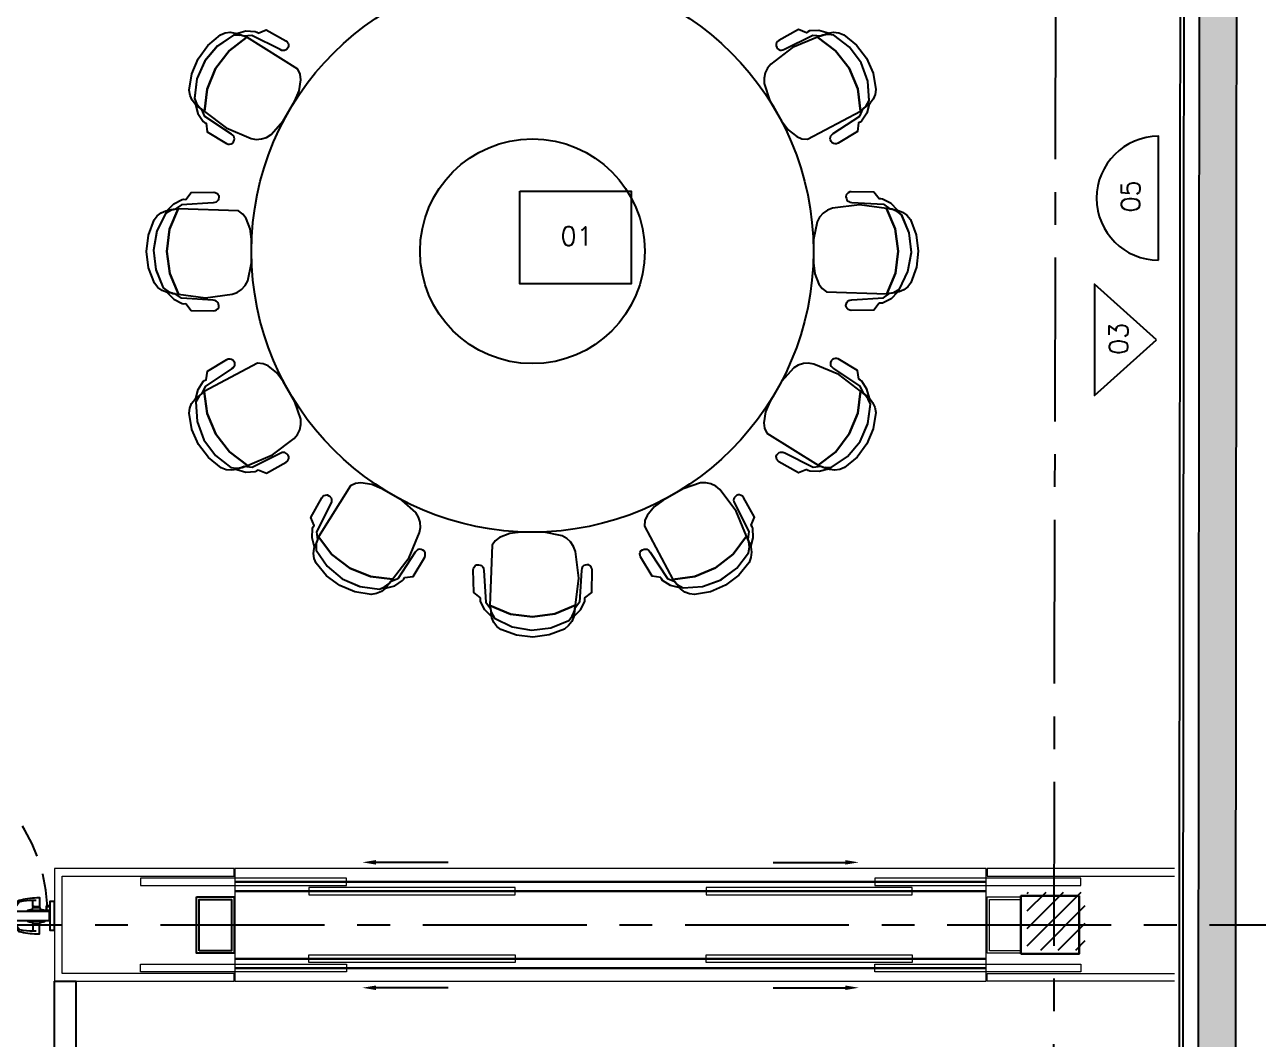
# Model space of a CAD drawing. Extents: x -4 to 325, y -1 to 181.
# Drawn here: x 41.41 to 48, y 29.02 to 34.43 of the extents above; entities that cross this region are included whole.
import ezdxf
from ezdxf.enums import TextEntityAlignment as Align

# ---------------------------------------------------------------- set-up
doc = ezdxf.new("R2010")
doc.units = 0
doc.header["$LTSCALE"] = 0.7
doc.header["$MEASUREMENT"] = 0
for name, pattern in [('REC4_A1-00_PLANTA GENERAL$1$X-BB$0$CENTER', [2, 1.25, -0.25, 0.25, -0.25]), ('REC4_A1-00_PLANTA GENERAL$1$X-PP$0$HIDDEN', [0.375, 0.25, -0.125]), ('X-BB$0$HIDDEN2', [0.1875, 0.125, -0.0625])]:
    doc.linetypes.add(name, pattern=pattern)
doc.layers.get('0').update_dxf_attribs({"linetype": 'CONTINUOUS'})
for name, color, linetype, lineweight in [('REC4_A1-00_PLANTA GENERAL$0$A-CARPS_cubierta', 204, 'CONTINUOUS', 15), ('REC4_A1-00_PLANTA GENERAL$0$A-CARPS_paneles', 33, 'CONTINUOUS', 15), ('REC4_A1-00_PLANTA GENERAL$0$S-CONCRETO_columnas', 1, 'CONTINUOUS', 30)]:
    doc.layers.add(name, color=color, linetype=linetype, lineweight=lineweight)
for name, color, linetype in [('REC4_A1-00_PLANTA GENERAL$0$BB$0$A-WALL-PATT', 251, 'CONTINUOUS'), ('REC4_A1-00_PLANTA GENERAL$0$PP$0$I-NOTE-PP', 253, 'CONTINUOUS'), ('REC4_A1-00_PLANTA GENERAL$0$REC4_A1-00_PLANTA GENERAL$0$FN$0$I-FURN-FREE', 1, 'CONTINUOUS'), ('REC4_A1-00_PLANTA GENERAL$1$ACABADO INTERIOR', 4, 'CONTINUOUS'), ('REC4_A1-00_PLANTA GENERAL$1$BB$0$A-GRID', 251, 'REC4_A1-00_PLANTA GENERAL$1$X-BB$0$CENTER'), ('REC4_A1-00_PLANTA GENERAL$1$BB$0$A-WALL-FULL', 251, 'CONTINUOUS'), ('REC4_A1-00_PLANTA GENERAL$1$FN$0$I-FURN-FREE', 1, 'CONTINUOUS'), ('REC4_A1-00_PLANTA GENERAL$1$LAMBRINES', 3, 'CONTINUOUS'), ('REC4_A1-00_PLANTA GENERAL$1$PP$0$I-DOOR', 253, 'CONTINUOUS')]:
    doc.layers.add(name, color=color, linetype=linetype)
doc.styles.add('REC4_A1-00_PLANTA GENERAL$0$X-FN$0$ARIAL', font='arial.ttf')
doc.styles.add('ROMANS', font='romans.shx', dxfattribs={"width": 0.75})

# ---------------------------------------------------------------- blocks, each defined once
blk = doc.blocks.new('REC4_A1-00_PLANTA GENERAL$1$X-PP$0$door')
at = {"layer": 'REC4_A1-00_PLANTA GENERAL$1$PP$0$I-DOOR', "linetype": 'REC4_A1-00_PLANTA GENERAL$1$X-PP$0$HIDDEN', "extrusion": (7.03085e-08, -3.52258e-06, 1)}
for p, q in [((61214.007, 25536.4271, 0), (61214.0075, 25535.4751, 0)), ((61214.055, 25536.4271, 0), (61214.0555, 25535.4751, 0)), ((61214.0075, 25535.4751, 0), (61214.0555, 25535.4751, 0))]:
    blk.add_line(p, q, dxfattribs=at)
at = {"layer": 'REC4_A1-00_PLANTA GENERAL$1$PP$0$I-DOOR', "linetype": 'Continuous', "extrusion": (7.03085e-08, -3.52258e-06, 1)}
for p, q in [((61214.007, 25536.4266, 0), (61214.055, 25536.4266, 0)), ((61214.1072, 25536.3703), (61213.1591, 25536.3703)), ((61214.1072, 25536.3223, 0), (61213.1591, 25536.3223, 0)), ((61213.2714, 25536.3762, 0), (61213.1825, 25536.3763, 0)), ((61213.2714, 25536.3762, 0), (61213.1825, 25536.3763, 0)), ((61214.02, 25536.3463, 0), (61214.0424, 25536.3463, 0)), ((61214.0312, 25536.3573, 0), (61214.0312, 25536.3349, 0)), ((61214.1072, 25536.3223, 0), (61214.1072, 25536.3703)), ((61213.2714, 25536.3162, 0), (61213.1825, 25536.3163, 0)), ((61213.2714, 25536.3162, 0), (61213.1825, 25536.3163, 0)), ((61214.0907, 25536.2946, 0), (61214.0908, 25536.3196, 0)), ((61214.11, 25536.2946, 0), (61214.0907, 25536.2946, 0)), ((61214.11, 25536.3196, 0), (61214.0908, 25536.3196, 0)), ((61214.0927, 25536.2966, 0), (61214.0928, 25536.3176, 0)), ((61214.0927, 25536.2966, 0), (61214.11, 25536.2966, 0)), ((61214.1101, 25536.3176, 0), (61214.0928, 25536.3176, 0))]:
    blk.add_line(p, q, dxfattribs=at)
at = {"layer": 'REC4_A1-00_PLANTA GENERAL$1$PP$0$I-DOOR', "linetype": 'Continuous'}
blk.add_line((61213.1591, 25536.3223, 0), (61213.1591, 25536.3703), dxfattribs=at)
at = {"layer": 'REC4_A1-00_PLANTA GENERAL$1$PP$0$I-DOOR', "linetype": 'Continuous', "extrusion": (-7.03085e-08, -3.52258e-06, 1)}
for p, q in [((61213.1562, 25536.3176, 0), (61213.1736, 25536.3176, 0)), ((61213.1563, 25536.3196, 0), (61213.1756, 25536.3196, 0)), ((61213.1736, 25536.2966, 0), (61213.1563, 25536.2966, 0)), ((61213.1563, 25536.2946, 0), (61213.1756, 25536.2946, 0)), ((61213.1736, 25536.2966, 0), (61213.1736, 25536.3176, 0)), ((61213.1756, 25536.2946, 0), (61213.1756, 25536.3196, 0))]:
    blk.add_line(p, q, dxfattribs=at)
at = {"layer": 'REC4_A1-00_PLANTA GENERAL$1$PP$0$I-DOOR', "linetype": 'Continuous', "extrusion": (1.26458e-05, -3.51329e-06, 1), "elevation": 0.6844}
blk.add_lwpolyline([(61213.1313, 25536.2711), (61213.1563, 25536.2711), (61213.1562, 25536.4211), (61213.1312, 25536.4211), (61213.1313, 25536.2711)], dxfattribs=at)
at = {"layer": 'REC4_A1-00_PLANTA GENERAL$1$PP$0$I-DOOR', "linetype": 'Continuous', "extrusion": (7.03085e-08, -3.52258e-06, 1), "elevation": -0.0857}
for points in [[(61213.2714, 25536.3702), (61213.2714, 25536.3762), (61213.2489, 25536.3813, -0.342611), (61213.2455, 25536.3857), (61213.2455, 25536.3892), (61213.2084, 25536.3892), (61213.2084, 25536.3857, -0.342611), (61213.205, 25536.3814), (61213.1825, 25536.3763), (61213.1825, 25536.3703)], [(61213.2714, 25536.3702), (61213.2714, 25536.3762), (61213.2489, 25536.3813, -0.342611), (61213.2455, 25536.3857), (61213.2455, 25536.3892), (61213.2084, 25536.3892), (61213.2084, 25536.3857, -0.342611), (61213.205, 25536.3814), (61213.1825, 25536.3763), (61213.1825, 25536.3703)], [(61213.227, 25536.4268), (61213.2428, 25536.4267, -0.046797), (61213.3139, 25536.4201, -0.2009), (61213.3169, 25536.4182), (61213.3337, 25536.3931, 1), (61213.3382, 25536.3963), (61213.3221, 25536.4246, 0.203005), (61213.3177, 25536.428, 0.054377), (61213.2243, 25536.4416), (61213.2107, 25536.4416), (61213.2107, 25536.3942), (61213.2391, 25536.3942), (61213.2391, 25536.3957), (61213.2455, 25536.3957), (61213.2456, 25536.4267)], [(61213.227, 25536.4268), (61213.2428, 25536.4267, -0.046797), (61213.3139, 25536.4201, -0.2009), (61213.3169, 25536.4182), (61213.3337, 25536.3931, 1), (61213.3382, 25536.3963), (61213.3221, 25536.4246, 0.203005), (61213.3177, 25536.428, 0.054377), (61213.2243, 25536.4416), (61213.2107, 25536.4416), (61213.2107, 25536.3942), (61213.2391, 25536.3942), (61213.2391, 25536.3957), (61213.2455, 25536.3957), (61213.2456, 25536.4267)], [(61213.2714, 25536.3222), (61213.2714, 25536.3162), (61213.2489, 25536.3111, 0.342611), (61213.2455, 25536.3067), (61213.2455, 25536.3032), (61213.2084, 25536.3032), (61213.2084, 25536.3067, 0.342611), (61213.205, 25536.3111), (61213.1825, 25536.3163), (61213.1825, 25536.3223)], [(61213.2714, 25536.3222), (61213.2714, 25536.3162), (61213.2489, 25536.3111, 0.342611), (61213.2455, 25536.3067), (61213.2455, 25536.3032), (61213.2084, 25536.3032), (61213.2084, 25536.3067, 0.342611), (61213.205, 25536.3111), (61213.1825, 25536.3163), (61213.1825, 25536.3223)], [(61213.2269, 25536.2657), (61213.2427, 25536.2657, 0.046797), (61213.3138, 25536.2722, 0.2009), (61213.3168, 25536.2741), (61213.3337, 25536.2992, -1), (61213.3381, 25536.296), (61213.322, 25536.2677, -0.203005), (61213.3176, 25536.2643, -0.054377), (61213.2241, 25536.2508), (61213.2106, 25536.2508), (61213.2106, 25536.2983), (61213.239, 25536.2982), (61213.239, 25536.2967), (61213.2455, 25536.2967), (61213.2454, 25536.2657)], [(61213.2269, 25536.2657), (61213.2427, 25536.2657, 0.046797), (61213.3138, 25536.2722, 0.2009), (61213.3168, 25536.2741), (61213.3337, 25536.2992, -1), (61213.3381, 25536.296), (61213.322, 25536.2677, -0.203005), (61213.3176, 25536.2643, -0.054377), (61213.2241, 25536.2508), (61213.2106, 25536.2508), (61213.2106, 25536.2983), (61213.239, 25536.2982), (61213.239, 25536.2967), (61213.2455, 25536.2967), (61213.2454, 25536.2657)]]:
    blk.add_lwpolyline(points, format="xyb", dxfattribs=at)
for points in [[(61213.2413, 25536.3892), (61213.2413, 25536.3942), (61213.2127, 25536.3942), (61213.2127, 25536.3892)], [(61213.2413, 25536.3892), (61213.2413, 25536.3942), (61213.2127, 25536.3942), (61213.2127, 25536.3892)], [(61213.2412, 25536.3032), (61213.2412, 25536.2982), (61213.2126, 25536.2983), (61213.2126, 25536.3032)], [(61213.2412, 25536.3032), (61213.2412, 25536.2982), (61213.2126, 25536.2983), (61213.2126, 25536.3032)]]:
    blk.add_lwpolyline(points, dxfattribs=at)
at = {"layer": 'REC4_A1-00_PLANTA GENERAL$1$PP$0$I-DOOR', "linetype": 'Continuous', "extrusion": (-1.26458e-05, -3.51329e-06, 1), "elevation": -0.8638}
blk.add_lwpolyline([(61214.135, 25536.2711), (61214.11, 25536.2711), (61214.1101, 25536.4211), (61214.1351, 25536.4211), (61214.135, 25536.2711)], dxfattribs=at)
at = {"layer": 'REC4_A1-00_PLANTA GENERAL$1$PP$0$I-DOOR', "linetype": 'Continuous', "extrusion": (7.03085e-08, -3.52258e-06, 1)}
blk.add_circle((61214.0312, 25536.3463, -0.0856), 0.0075, dxfattribs=at)
at = {"layer": 'REC4_A1-00_PLANTA GENERAL$1$PP$0$I-DOOR', "linetype": 'REC4_A1-00_PLANTA GENERAL$1$X-PP$0$HIDDEN', "extrusion": (7.03085e-08, -3.52258e-06, 1)}
blk.add_arc((61214.0247, 25536.3318, -0.0856), 0.8569, 182.19677, 272.05792, dxfattribs=at)
blk = doc.blocks.new('REC4_A1-00_PLANTA GENERAL', base_point=(3911.2412, -3265.1096))
at = {"layer": 'REC4_A1-00_PLANTA GENERAL$0$BB$0$A-WALL-PATT'}
blk.add_hatch(color=256, dxfattribs=at).paths.add_polyline_path([(47.8862, 37.0202), (45.7974, 37.0098), (45.7974, 36.8093), (47.686, 36.8192), (47.6554, 4.2934), (45.865, 4.2934), (45.865, 4.0934), (47.8557, 4.0934)])
at = {"layer": 'REC4_A1-00_PLANTA GENERAL$1$BB$0$A-GRID'}
h = blk.add_hatch(dxfattribs=at)
h.set_pattern_fill('ANSI31', color=8, scale=0.53)
h.set_pattern_definition([(45, (0.03352, 0.020166), (-0.046845824, 0.046845824), [])])
h.paths.add_polyline_path([(1.5678, 35.8547), (1.2166, 35.8547), (1.2166, 35.4908), (1.5678, 35.4908)])
h.paths.add_polyline_path([(8.0551, 35.8047), (7.7553, 35.8047), (7.7553, 35.5143), (8.0551, 35.5143)])
h.paths.add_polyline_path([(14.5753, 35.809), (14.2754, 35.809), (14.2754, 35.5187), (14.5753, 35.5187)])
h.paths.add_polyline_path([(21.0466, 35.804), (20.7468, 35.804), (20.7468, 35.5137), (21.0466, 35.5137)])
edge = h.paths.add_edge_path()
edge.add_arc((27.4259, 35.604), 0.1568, 0, 360)
h.paths.add_polyline_path([(34.1147, 35.7939), (33.8148, 35.7939), (33.8148, 35.5036), (34.1147, 35.5036)])
h.paths.add_polyline_path([(40.5576, 35.789), (40.2578, 35.789), (40.2578, 35.4986), (40.5576, 35.4986)])
edge = h.paths.add_edge_path()
edge.add_arc((46.9701, 35.6385), 0.2128, 0, 360)
edge = h.paths.add_edge_path()
edge.add_arc((33.9335, 29.5702), 0.1716, 0, 360)
h.paths.add_polyline_path([(1.5768, 29.8317), (1.2256, 29.8317), (1.2256, 29.4678), (1.5768, 29.4678)])
h.paths.add_polyline_path([(8.0508, 29.7868), (7.75, 29.7868), (7.75, 29.4871), (8.0508, 29.4871)])
h.paths.add_polyline_path([(14.3851, 29.7988), (14.2624, 29.7988), (14.2624, 29.4991), (14.3821, 29.4991)])
h.paths.add_polyline_path([(14.5632, 29.7988), (14.3851, 29.7988), (14.3821, 29.4991), (14.5632, 29.4991)])
h.paths.add_polyline_path([(21.1221, 29.5527), (20.7989, 29.5517), (20.7989, 29.3933), (21.1221, 29.3933)])
h.paths.add_polyline_path([(21.1221, 29.8224), (21.0453, 29.8224), (20.7989, 29.8217), (20.7989, 29.5517), (21.1221, 29.5527)])
h.paths.add_polyline_path([(27.542, 29.7729), (27.2913, 29.7729), (27.2913, 29.5231), (27.542, 29.5231)])
h.paths.add_polyline_path([(40.5264, 29.7716), (40.2757, 29.7716), (40.2757, 29.5218), (40.5264, 29.5218)])
h.paths.add_polyline_path([(47.0764, 29.8019), (46.7664, 29.8019), (46.7664, 29.4919), (47.0764, 29.4919)])
h.paths.add_polyline_path([(1.565, 23.8478), (1.2138, 23.8478), (1.2138, 23.4839), (1.565, 23.4839)])
h.paths.add_polyline_path([(7.9956, 23.8084), (7.6948, 23.8084), (7.6948, 23.5086), (7.9956, 23.5086)])
h.paths.add_polyline_path([(14.5958, 23.8058), (14.2249, 23.8067), (14.2249, 23.507), (14.5929, 23.5061)])
h.paths.add_polyline_path([(14.5258, 23.8058), (14.5958, 23.8058), (14.5929, 23.5061), (14.5258, 23.5061)], flags=16)
h.paths.add_polyline_path([(27.5327, 23.7392), (27.282, 23.7392), (27.282, 23.4894), (27.5327, 23.4894)])
edge = h.paths.add_edge_path()
edge.add_arc((33.9155, 23.6003), 0.1566, 0, 360)
h.paths.add_polyline_path([(40.5198, 23.6763), (40.2691, 23.6763), (40.2691, 23.4631), (40.5198, 23.4631)])
h.paths.add_polyline_path([(40.5198, 23.7129), (40.269, 23.7129), (40.269, 23.6763), (40.5198, 23.6763)])
h.paths.add_polyline_path([(47.0605, 23.6763), (46.8098, 23.6763), (46.8098, 23.4498), (47.0605, 23.4498)])
h.paths.add_polyline_path([(47.0605, 23.6997), (46.8098, 23.6997), (46.8098, 23.6763), (47.0605, 23.6763)])
h.paths.add_polyline_path([(1.5458, 17.8473), (1.1946, 17.8473), (1.1946, 17.4834), (1.5458, 17.4834)])
h.paths.add_polyline_path([(8.0633, 17.8071), (7.7625, 17.8071), (7.7625, 17.5074), (8.0633, 17.5074)])
h.paths.add_polyline_path([(14.4343, 17.7919), (14.3217, 17.7919), (14.3217, 17.4921), (14.4285, 17.4921)])
h.paths.add_polyline_path([(14.6226, 17.7919), (14.4343, 17.7919), (14.4285, 17.4921), (14.6226, 17.4921)])
h.paths.add_polyline_path([(27.5235, 17.756), (27.2727, 17.756), (27.2727, 17.5062), (27.5235, 17.5062)])
edge = h.paths.add_edge_path()
edge.add_arc((33.905, 17.5767), 0.1574, 0, 360)
h.paths.add_polyline_path([(40.5132, 17.7384), (40.3113, 17.7384), (40.3113, 17.5259), (40.5132, 17.5259)])
h.paths.add_polyline_path([(40.3113, 17.7384), (40.2625, 17.7384), (40.2625, 17.4886), (40.5132, 17.4886), (40.5132, 17.5259), (40.3113, 17.5259)])
h.paths.add_polyline_path([(47.0683, 17.7542), (46.7674, 17.7542), (46.7674, 17.5259), (47.0683, 17.5259)])
h.paths.add_polyline_path([(47.0683, 17.5259), (46.7674, 17.5259), (46.7674, 17.4544), (47.0683, 17.4544)])
h.paths.add_polyline_path([(1.5739, 11.86), (1.2227, 11.86), (1.2227, 11.4962), (1.5739, 11.4962)])
h.paths.add_polyline_path([(8.0659, 11.8138), (7.765, 11.8138), (7.765, 11.514), (8.0659, 11.514)])
h.paths.add_polyline_path([(14.5258, 11.7988), (14.2249, 11.7988), (14.2249, 11.499), (14.5258, 11.499)])
h.paths.add_polyline_path([(21.0742, 11.6829), (20.7512, 11.6844), (20.7512, 11.4144), (21.0742, 11.4144)])
h.paths.add_polyline_path([(21.0742, 11.7656), (20.7512, 11.7656), (20.7512, 11.6844), (21.0742, 11.6829)])
h.paths.add_polyline_path([(27.5142, 11.7439), (27.2635, 11.7439), (27.2635, 11.4941), (27.5142, 11.4941)])
edge = h.paths.add_edge_path()
edge.add_arc((33.8803, 11.59), 0.1553, 0, 360)
h.paths.add_polyline_path([(40.5065, 11.7154), (40.2558, 11.7154), (40.2558, 11.464), (40.5065, 11.464)])
h.paths.add_polyline_path([(47.0258, 11.6987), (46.775, 11.6987), (46.775, 11.4489), (47.0258, 11.4489)])
h.paths.add_polyline_path([(1.5513, 5.8383), (1.2001, 5.8383), (1.2001, 5.4744), (1.5513, 5.4744)])
h.paths.add_polyline_path([(8.0395, 5.7813), (7.7676, 5.7813), (7.7676, 5.4815), (8.0395, 5.4815)])
h.paths.add_polyline_path([(8.0685, 5.7813), (8.0395, 5.7813), (8.0395, 5.4815), (8.0685, 5.4815)])
h.paths.add_polyline_path([(14.5132, 5.7555), (14.2123, 5.7555), (14.2123, 5.4558), (14.5132, 5.4558)])
h.paths.add_polyline_path([(21.0084, 5.7048), (20.7577, 5.7048), (20.7577, 5.455), (21.0084, 5.455)])
h.paths.add_polyline_path([(27.5299, 5.7035), (27.229, 5.7035), (27.229, 5.4037), (27.5299, 5.4037)])
h.paths.add_polyline_path([(34.0162, 5.6528), (33.7655, 5.6528), (33.7655, 5.403), (34.0162, 5.403)])
h.paths.add_polyline_path([(40.4672, 5.6155), (40.2072, 5.6155), (40.2072, 5.3555), (40.4672, 5.3555)])
edge = h.paths.add_edge_path()
edge.add_arc((46.8827, 5.476), 0.1877, 0, 360)
at = {"layer": 'REC4_A1-00_PLANTA GENERAL$0$A-CARPS_cubierta'}
blk.add_lwpolyline([(42.5368, 29.326), (46.5473, 29.326), (46.5473, 29.9268), (42.5368, 29.9268)], close=True, dxfattribs=at)
at = {"layer": 'REC4_A1-00_PLANTA GENERAL$0$A-CARPS_cubierta', "color": 252, "true_color": 0x939598}
for points in [[(42.5368, 29.8593), (46.5473, 29.8593)], [(42.5368, 29.8543), (46.5473, 29.8543)], [(42.5368, 29.8093), (46.5473, 29.8093)], [(42.5368, 29.8043), (46.5473, 29.8043)], [(42.5368, 29.4485), (46.5473, 29.4485)], [(42.5368, 29.4435), (46.5473, 29.4435)], [(42.5368, 29.3985), (46.5473, 29.3985)], [(42.5368, 29.3935), (46.5473, 29.3935)]]:
    blk.add_lwpolyline(points, dxfattribs=at)
at = {"layer": 'REC4_A1-00_PLANTA GENERAL$0$A-CARPS_paneles'}
for points in [[(41.6133, 29.8868), (42.5318, 29.8868), (42.5318, 29.9268), (41.5733, 29.9268)], [(41.5733, 29.9268), (41.5733, 29.326), (42.5318, 29.326), (42.5318, 29.366), (41.6133, 29.366), (41.6133, 29.8868)], [(47.5528, 29.9268), (46.5523, 29.9268), (46.5523, 29.8868), (47.5528, 29.8868)], [(46.7329, 29.4757), (46.5523, 29.4757), (46.5523, 29.7755), (46.7329, 29.7755)], [(46.7329, 29.4887), (46.5653, 29.4887), (46.5653, 29.7625), (46.7329, 29.7625)], [(47.5522, 29.326), (46.5523, 29.326), (46.5523, 29.366), (47.5523, 29.366)]]:
    blk.add_lwpolyline(points, dxfattribs=at)
for points in [[(43.1318, 29.8368), (43.1318, 29.8768), (42.0318, 29.8768), (42.0318, 29.8368)], [(47.0523, 29.8368), (47.0523, 29.8768), (45.9523, 29.8768), (45.9523, 29.8368)], [(44.0318, 29.7868), (44.0318, 29.8268), (42.9318, 29.8268), (42.9318, 29.7868)], [(46.1523, 29.7868), (46.1523, 29.8268), (45.0523, 29.8268), (45.0523, 29.7868)], [(44.0318, 29.426), (42.9318, 29.426), (42.9318, 29.466), (44.0318, 29.466)], [(46.1523, 29.426), (45.0523, 29.426), (45.0523, 29.466), (46.1523, 29.466)], [(43.1318, 29.376), (42.0318, 29.376), (42.0318, 29.416), (43.1318, 29.416)], [(47.0523, 29.376), (45.9523, 29.376), (45.9523, 29.416), (47.0523, 29.416)]]:
    blk.add_lwpolyline(points, close=True, dxfattribs=at)
at = {"layer": 'REC4_A1-00_PLANTA GENERAL$0$PP$0$I-NOTE-PP'}
for p, q in [((43.6747, 29.9605), (43.2889, 29.9605)), ((45.4094, 29.9605), (45.7952, 29.9605)), ((43.6747, 29.2907), (43.2889, 29.2907)), ((45.4094, 29.2907), (45.7952, 29.2907))]:
    blk.add_line(p, q, dxfattribs=at)
for points in [[(43.2889, 29.9725), (43.2889, 29.9485), (43.2169, 29.9605)], [(45.7952, 29.9725), (45.7952, 29.9485), (45.8672, 29.9605)], [(43.2889, 29.2787), (43.2889, 29.3027), (43.2169, 29.2907)], [(45.7952, 29.2787), (45.7952, 29.3027), (45.8672, 29.2907)]]:
    blk.add_solid(points, dxfattribs=at)
at = {"layer": 'REC4_A1-00_PLANTA GENERAL$0$REC4_A1-00_PLANTA GENERAL$0$FN$0$I-FURN-FREE'}
for points in [[(42.3318, 29.7755), (42.5318, 29.7755), (42.5318, 29.4757), (42.3318, 29.4757)], [(42.3448, 29.4887), (42.3448, 29.7625), (42.5188, 29.7625), (42.5188, 29.4887)]]:
    blk.add_lwpolyline(points, close=True, dxfattribs=at)
at = {"layer": 'REC4_A1-00_PLANTA GENERAL$0$S-CONCRETO_columnas'}
blk.add_lwpolyline([(46.7329, 29.471), (47.0429, 29.471), (47.0429, 29.781), (46.7329, 29.781)], close=True, dxfattribs=at)
at = {"layer": 'REC4_A1-00_PLANTA GENERAL$1$ACABADO INTERIOR'}
blk.add_lwpolyline([(47.6048, 36.8188), (47.5742, 4.2935)], dxfattribs=at)
at = {"layer": 'REC4_A1-00_PLANTA GENERAL$1$BB$0$A-GRID'}
for points in [[(46.8555, -1.2847), (46.9339, 43.0092)], [(-2.6605, 29.6295), (52.8043, 29.6256)]]:
    blk.add_lwpolyline(points, dxfattribs=at)
at = {"layer": 'REC4_A1-00_PLANTA GENERAL$1$BB$0$A-WALL-FULL'}
blk.add_line((47.686, 36.8192), (47.6554, 4.2934), dxfattribs=at)
blk.add_lwpolyline([(45.7973, 37.0098), (47.8862, 37.0202), (47.8557, 4.0934)], dxfattribs=at)
at = {"layer": 'REC4_A1-00_PLANTA GENERAL$1$FN$0$I-FURN-FREE'}
for points in [[(42.3488, 33.9903), (42.3262, 34.0079), (42.3087, 34.0305), (42.2971, 34.0567), (42.2924, 34.0849), (42.3061, 34.1716), (42.3399, 34.2525), (42.392, 34.3231), (42.4593, 34.3793), (42.4843, 34.3897), (42.5112, 34.3932), (42.538, 34.3895), (42.563, 34.3789), (42.5294, 34.3784), (42.4427, 34.3202), (42.3758, 34.2402), (42.3339, 34.1445), (42.3205, 34.041), (42.3314, 34.0138), (42.3488, 33.9903)], [(42.6601, 34.3892), (42.7039, 34.4064), (42.809, 34.3483), (42.8152, 34.3428), (42.8198, 34.3358), (42.8226, 34.328), (42.8233, 34.3197), (42.8194, 34.3108), (42.8131, 34.3034), (42.8076, 34.2992), (42.8012, 34.2966), (42.7942, 34.2958), (42.7874, 34.2969), (42.7776, 34.3006), (42.6264, 34.3761), (42.5846, 34.3718), (42.5452, 34.3872), (42.5938, 34.4005), (42.6441, 34.3982), (42.6526, 34.3945), (42.6601, 34.3892), (42.6601, 34.3892)], [(45.5883, 34.3913), (45.5445, 34.4085), (45.4394, 34.3504), (45.4332, 34.3449), (45.4286, 34.3379), (45.4258, 34.3301), (45.4251, 34.3218), (45.429, 34.3129), (45.4353, 34.3055), (45.4408, 34.3013), (45.4473, 34.2986), (45.4542, 34.2979), (45.461, 34.299), (45.4708, 34.3027), (45.6221, 34.3782), (45.6638, 34.3739), (45.7032, 34.3893), (45.6546, 34.4026), (45.6043, 34.4003), (45.5959, 34.3966), (45.5883, 34.3913), (45.5883, 34.3913)], [(45.6766, 34.3785), (45.7032, 34.3893), (45.7315, 34.3933), (45.76, 34.3901), (45.7868, 34.3801), (45.855, 34.3249), (45.9081, 34.2552), (45.9432, 34.1748), (45.9583, 34.0884), (45.9548, 34.0615), (45.9444, 34.0365), (45.9278, 34.0151), (45.9061, 33.9988), (45.9224, 34.0281), (45.9154, 34.1323), (45.8795, 34.2303), (45.8177, 34.3144), (45.7347, 34.3777), (45.7057, 34.3819), (45.6766, 34.3785)], [(42.382, 33.9074), (42.3889, 33.8609), (42.4918, 33.7989), (42.4997, 33.7963), (42.508, 33.7958), (42.5162, 33.7973), (42.5238, 33.8008), (42.5295, 33.8087), (42.5327, 33.8178), (42.5337, 33.8247), (42.5327, 33.8316), (42.5299, 33.838), (42.5255, 33.8434), (42.5174, 33.85), (42.3765, 33.9432), (42.3593, 33.9815), (42.3262, 34.0079), (42.339, 33.9592), (42.3661, 33.9168), (42.3736, 33.9113), (42.382, 33.9075), (42.382, 33.9074)], [(45.8664, 33.9095), (45.8595, 33.863), (45.7566, 33.801), (45.7487, 33.7984), (45.7404, 33.7979), (45.7322, 33.7994), (45.7247, 33.8029), (45.7189, 33.8108), (45.7157, 33.8199), (45.7147, 33.8268), (45.7157, 33.8337), (45.7185, 33.8401), (45.7229, 33.8454), (45.731, 33.8521), (45.872, 33.9453), (45.8891, 33.9836), (45.9222, 34.01), (45.9094, 33.9613), (45.8823, 33.9189), (45.8749, 33.9134), (45.8664, 33.9096), (45.8664, 33.9095)], [(42.2736, 33.5007), (42.3029, 33.5375), (42.423, 33.5398), (42.4312, 33.538), (42.4386, 33.5344), (42.445, 33.529), (42.4497, 33.5221), (42.4508, 33.5125), (42.449, 33.5029), (42.4464, 33.4965), (42.4421, 33.491), (42.4365, 33.4869), (42.43, 33.4844), (42.4197, 33.4827), (42.251, 33.4725), (42.2169, 33.4479), (42.1751, 33.4416), (42.2106, 33.4773), (42.2552, 33.5005), (42.2644, 33.5016), (42.2736, 33.5007), (42.2736, 33.5007)], [(45.976, 33.5031), (45.9467, 33.54), (45.8266, 33.5422), (45.8185, 33.5405), (45.811, 33.5368), (45.8047, 33.5314), (45.7999, 33.5246), (45.7988, 33.5149), (45.8007, 33.5053), (45.8033, 33.4989), (45.8075, 33.4934), (45.8131, 33.4893), (45.8196, 33.4868), (45.83, 33.4851), (45.9987, 33.4749), (46.0327, 33.4503), (46.0745, 33.444), (46.0391, 33.4797), (45.9944, 33.5029), (45.9852, 33.504), (45.976, 33.5031), (45.976, 33.5031)], [(42.2035, 32.9996), (42.1751, 33.0036), (42.1486, 33.0143), (42.1255, 33.0313), (42.1073, 33.0534), (42.0759, 33.1352), (42.0647, 33.2222), (42.0745, 33.3094), (42.1047, 33.3917), (42.1211, 33.4132), (42.1427, 33.4297), (42.1678, 33.44), (42.1947, 33.4433), (42.1659, 33.426), (42.1198, 33.3323), (42.1019, 33.2295), (42.1135, 33.1257), (42.1536, 33.0294), (42.1767, 33.0113), (42.2035, 32.9996)], [(46.0461, 33.4479), (46.0745, 33.444), (46.101, 33.4332), (46.1241, 33.4163), (46.1423, 33.3942), (46.1738, 33.3123), (46.1849, 33.2253), (46.1751, 33.1382), (46.1449, 33.0558), (46.1285, 33.0343), (46.107, 33.0178), (46.0819, 33.0076), (46.055, 33.0043), (46.0838, 33.0216), (46.1298, 33.1153), (46.1477, 33.2181), (46.1361, 33.3218), (46.096, 33.4182), (46.073, 33.4363), (46.0461, 33.4479)], [(42.2736, 32.9444), (42.3029, 32.9076), (42.423, 32.9054), (42.4312, 32.9071), (42.4386, 32.9108), (42.445, 32.9162), (42.4497, 32.923), (42.4508, 32.9326), (42.449, 32.9422), (42.4464, 32.9486), (42.4421, 32.9541), (42.4365, 32.9583), (42.43, 32.9607), (42.4197, 32.9624), (42.251, 32.9727), (42.2169, 32.9973), (42.1751, 33.0036), (42.2106, 32.9678), (42.2552, 32.9446), (42.2644, 32.9436), (42.2736, 32.9444), (42.2736, 32.9444)], [(45.976, 32.9469), (45.9467, 32.91), (45.8266, 32.9078), (45.8185, 32.9095), (45.811, 32.9132), (45.8047, 32.9186), (45.7999, 32.9254), (45.7988, 32.9351), (45.8007, 32.9446), (45.8033, 32.9511), (45.8075, 32.9565), (45.8131, 32.9607), (45.8196, 32.9631), (45.83, 32.9648), (45.9987, 32.9751), (46.0327, 32.9997), (46.0745, 33.006), (46.0391, 32.9702), (45.9944, 32.947), (45.9852, 32.946), (45.976, 32.9469), (45.976, 32.9469)], [(42.3832, 32.538), (42.3901, 32.5845), (42.493, 32.6465), (42.5009, 32.6491), (42.5092, 32.6497), (42.5174, 32.6481), (42.525, 32.6446), (42.5307, 32.6368), (42.5339, 32.6276), (42.5349, 32.6207), (42.5339, 32.6138), (42.5312, 32.6075), (42.5267, 32.6021), (42.5186, 32.5955), (42.3777, 32.5022), (42.3605, 32.4639), (42.3274, 32.4375), (42.3402, 32.4862), (42.3673, 32.5286), (42.3748, 32.5341), (42.3832, 32.538), (42.3832, 32.538)], [(45.8676, 32.5401), (45.8607, 32.5866), (45.7578, 32.6486), (45.7499, 32.6512), (45.7416, 32.6518), (45.7334, 32.6502), (45.7259, 32.6467), (45.7201, 32.6389), (45.7169, 32.6297), (45.716, 32.6228), (45.7169, 32.6159), (45.7197, 32.6096), (45.7241, 32.6042), (45.7322, 32.5976), (45.8732, 32.5043), (45.8903, 32.466), (45.9234, 32.4396), (45.9106, 32.4883), (45.8835, 32.5307), (45.8761, 32.5362), (45.8677, 32.5401), (45.8676, 32.5401)], [(42.573, 32.069), (42.5465, 32.0582), (42.5181, 32.0543), (42.4896, 32.0574), (42.4628, 32.0674), (42.3946, 32.1226), (42.3415, 32.1924), (42.3064, 32.2727), (42.2914, 32.3592), (42.2948, 32.386), (42.3053, 32.411), (42.3219, 32.4325), (42.3435, 32.4488), (42.3272, 32.4194), (42.3342, 32.3153), (42.3701, 32.2172), (42.432, 32.1332), (42.5149, 32.0698), (42.5439, 32.0657), (42.573, 32.069)], [(45.9008, 32.4572), (45.9234, 32.4396), (45.941, 32.4171), (45.9525, 32.3909), (45.9572, 32.3626), (45.9435, 32.276), (45.9097, 32.1951), (45.8576, 32.1245), (45.7903, 32.0683), (45.7653, 32.0578), (45.7384, 32.0544), (45.7116, 32.058), (45.6866, 32.0686), (45.7202, 32.0692), (45.8069, 32.1273), (45.8739, 32.2074), (45.9157, 32.303), (45.9291, 32.4065), (45.9182, 32.4337), (45.9008, 32.4572)], [(42.6613, 32.0563), (42.7051, 32.039), (42.8102, 32.0971), (42.8164, 32.1027), (42.8211, 32.1096), (42.8238, 32.1175), (42.8246, 32.1257), (42.8206, 32.1346), (42.8143, 32.142), (42.8088, 32.1463), (42.8024, 32.1489), (42.7955, 32.1497), (42.7886, 32.1485), (42.7788, 32.1448), (42.6276, 32.0694), (42.5858, 32.0737), (42.5464, 32.0582), (42.595, 32.045), (42.6453, 32.0472), (42.6538, 32.0509), (42.6613, 32.0563), (42.6613, 32.0563)], [(45.5895, 32.0584), (45.5457, 32.0411), (45.4406, 32.0992), (45.4344, 32.1048), (45.4298, 32.1117), (45.427, 32.1196), (45.4263, 32.1278), (45.4302, 32.1367), (45.4366, 32.1441), (45.442, 32.1484), (45.4485, 32.151), (45.4554, 32.1518), (45.4622, 32.1506), (45.472, 32.1469), (45.6233, 32.0715), (45.665, 32.0758), (45.7044, 32.0603), (45.6558, 32.0471), (45.6055, 32.0493), (45.5971, 32.053), (45.5895, 32.0584), (45.5895, 32.0584)], [(42.9594, 31.7591), (42.9421, 31.8028), (43.0003, 31.908), (43.0058, 31.9142), (43.0127, 31.9188), (43.0206, 31.9216), (43.0289, 31.9223), (43.0378, 31.9184), (43.0451, 31.912), (43.0494, 31.9065), (43.052, 31.9001), (43.0528, 31.8932), (43.0517, 31.8864), (43.048, 31.8766), (42.9725, 31.7253), (42.9768, 31.6836), (42.9613, 31.6442), (42.9481, 31.6927), (42.9504, 31.743), (42.954, 31.7515), (42.9594, 31.7591), (42.9594, 31.7591)], [(45.2923, 31.7603), (45.3096, 31.804), (45.2515, 31.9092), (45.2459, 31.9154), (45.239, 31.92), (45.2311, 31.9228), (45.2228, 31.9235), (45.2139, 31.9196), (45.2066, 31.9132), (45.2023, 31.9078), (45.1997, 31.9013), (45.1989, 31.8944), (45.2, 31.8876), (45.2037, 31.8778), (45.2792, 31.7265), (45.2749, 31.6848), (45.2904, 31.6454), (45.3036, 31.694), (45.3014, 31.7443), (45.2977, 31.7527), (45.2923, 31.7603), (45.2923, 31.7603)], [(43.3583, 31.4478), (43.3407, 31.4252), (43.3181, 31.4076), (43.2919, 31.3961), (43.2637, 31.3914), (43.177, 31.405), (43.0961, 31.4389), (43.0255, 31.4909), (42.9693, 31.5583), (42.9589, 31.5833), (42.9554, 31.6102), (42.9591, 31.637), (42.9697, 31.6619), (42.9702, 31.6284), (43.0284, 31.5417), (43.1084, 31.4747), (43.2041, 31.4329), (43.3076, 31.4195), (43.3348, 31.4304), (43.3583, 31.4478)], [(43.4411, 31.4809), (43.4877, 31.4879), (43.5497, 31.5908), (43.5523, 31.5987), (43.5528, 31.607), (43.5513, 31.6152), (43.5478, 31.6227), (43.5399, 31.6285), (43.5307, 31.6317), (43.5239, 31.6326), (43.517, 31.6317), (43.5106, 31.6289), (43.5052, 31.6245), (43.4986, 31.6164), (43.4054, 31.4754), (43.3671, 31.4583), (43.3407, 31.4252), (43.3894, 31.438), (43.4318, 31.4651), (43.4373, 31.4725), (43.4411, 31.4809), (43.4411, 31.4809)], [(44.8106, 31.4822), (44.764, 31.4891), (44.702, 31.592), (44.6995, 31.5999), (44.6989, 31.6082), (44.7004, 31.6164), (44.704, 31.6239), (44.7118, 31.6297), (44.721, 31.6329), (44.7279, 31.6338), (44.7347, 31.6329), (44.7411, 31.6301), (44.7465, 31.6257), (44.7531, 31.6176), (44.8464, 31.4766), (44.8847, 31.4595), (44.9111, 31.4264), (44.8624, 31.4392), (44.8199, 31.4663), (44.8144, 31.4737), (44.8106, 31.4821), (44.8106, 31.4822)], [(45.2796, 31.6719), (45.2904, 31.6454), (45.2943, 31.6171), (45.2912, 31.5886), (45.2811, 31.5618), (45.226, 31.4936), (45.1562, 31.4404), (45.0758, 31.4053), (44.9894, 31.3903), (44.9626, 31.3938), (44.9375, 31.4042), (44.9161, 31.4208), (44.8998, 31.4425), (44.9292, 31.4262), (45.0333, 31.4332), (45.1313, 31.469), (45.2154, 31.5309), (45.2787, 31.6139), (45.2829, 31.6429), (45.2796, 31.6719)], [(43.8479, 31.3726), (43.8111, 31.4019), (43.8088, 31.522), (43.8105, 31.5301), (43.8142, 31.5376), (43.8196, 31.5439), (43.8264, 31.5487), (43.8361, 31.5498), (43.8457, 31.5479), (43.8521, 31.5453), (43.8576, 31.5411), (43.8617, 31.5355), (43.8642, 31.529), (43.8659, 31.5186), (43.8761, 31.3499), (43.9007, 31.3159), (43.907, 31.2741), (43.8713, 31.3095), (43.8481, 31.3542), (43.847, 31.3634), (43.8479, 31.3726), (43.8479, 31.3726)], [(44.4042, 31.3726), (44.441, 31.4019), (44.4432, 31.522), (44.4415, 31.5301), (44.4378, 31.5376), (44.4324, 31.5439), (44.4256, 31.5487), (44.4159, 31.5498), (44.4064, 31.5479), (44.3999, 31.5453), (44.3945, 31.5411), (44.3903, 31.5355), (44.3879, 31.529), (44.3862, 31.5186), (44.3759, 31.3499), (44.3513, 31.3159), (44.345, 31.2741), (44.3808, 31.3095), (44.404, 31.3542), (44.405, 31.3634), (44.4041, 31.3726), (44.4042, 31.3726)], [(44.3489, 31.3025), (44.345, 31.2741), (44.3343, 31.2476), (44.3173, 31.2245), (44.2952, 31.2063), (44.2134, 31.1748), (44.1264, 31.1637), (44.0392, 31.1735), (43.9569, 31.2036), (43.9353, 31.2201), (43.9189, 31.2416), (43.9086, 31.2667), (43.9053, 31.2936), (43.9226, 31.2648), (44.0163, 31.2188), (44.1191, 31.2009), (44.2229, 31.2124), (44.3192, 31.2526), (44.3373, 31.2756), (44.3489, 31.3025)]]:
    blk.add_lwpolyline(points, close=True, dxfattribs=at)
for points in [[(45.6469, 34.367), (45.7422, 34.2952), (45.8154, 34.201), (45.8614, 34.0909), (45.877, 33.9726), (45.904, 33.9968), (45.9223, 34.0283), (45.9153, 34.1325), (45.8794, 34.2305), (45.8174, 34.3146), (45.7343, 34.3778), (45.7045, 34.3818), (45.6748, 34.3781), (45.6469, 34.367)], [(42.3737, 33.9703), (42.3882, 34.0888), (42.4332, 34.1993), (42.5056, 34.2942), (42.6003, 34.3668), (42.5657, 34.3781), (42.5293, 34.3781), (42.4426, 34.32), (42.3757, 34.2399), (42.3339, 34.1442), (42.3207, 34.0406), (42.3321, 34.0128), (42.3501, 33.9889), (42.3737, 33.9703)], [(42.6003, 34.3668), (42.5056, 34.2942), (42.4332, 34.1993), (42.3882, 34.0888), (42.3737, 33.9703), (42.4888, 33.8824), (42.6223, 33.8259), (42.6502, 33.8215), (42.6785, 33.8236), (42.7054, 33.8322), (42.7297, 33.8468), (42.7946, 33.9199), (42.8569, 34.0277), (42.8798, 34.0816), (42.8889, 34.1395), (42.8854, 34.1689), (42.873, 34.1959), (42.6003, 34.3668)], [(45.877, 33.9726), (45.8614, 34.0909), (45.8154, 34.201), (45.7422, 34.2952), (45.6469, 34.367), (45.5132, 34.3113), (45.3976, 34.2239), (45.3798, 34.2019), (45.3675, 34.1764), (45.3614, 34.1488), (45.3619, 34.1205), (45.3927, 34.0277), (45.455, 33.9199), (45.4903, 33.8731), (45.5358, 33.8362), (45.5631, 33.8246), (45.5926, 33.8218), (45.877, 33.9726)], [(46.0166, 32.9962), (46.0623, 33.1064), (46.0775, 33.2248), (46.0613, 33.343), (46.0146, 33.4528), (45.8709, 33.4714), (45.7271, 33.4536), (45.7007, 33.4434), (45.6773, 33.4275), (45.6582, 33.4065), (45.6445, 33.3818), (45.6248, 33.286), (45.6248, 33.1615), (45.632, 33.1034), (45.653, 33.0487), (45.6708, 33.025), (45.6949, 33.0078), (46.0166, 32.9962)], [(42.235, 32.9948), (42.1884, 33.1046), (42.1721, 33.2228), (42.1873, 33.3411), (42.233, 33.4514), (42.1974, 33.4439), (42.1659, 33.4257), (42.1199, 33.332), (42.102, 33.2292), (42.1136, 33.1254), (42.154, 33.0291), (42.1777, 33.0108), (42.2053, 32.9991), (42.235, 32.9948)], [(42.233, 33.4514), (42.1873, 33.3411), (42.1721, 33.2228), (42.1884, 33.1046), (42.235, 32.9948), (42.3787, 32.9761), (42.5225, 32.994), (42.5489, 33.0041), (42.5723, 33.0201), (42.5914, 33.041), (42.6051, 33.0658), (42.6248, 33.1615), (42.6248, 33.286), (42.6177, 33.3442), (42.5966, 33.3989), (42.5788, 33.4226), (42.5547, 33.4397), (42.233, 33.4514)], [(46.0146, 33.4528), (46.0613, 33.343), (46.0775, 33.2248), (46.0623, 33.1064), (46.0166, 32.9962), (46.0522, 33.0037), (46.0837, 33.0218), (46.1298, 33.1155), (46.1477, 33.2184), (46.136, 33.3221), (46.0957, 33.4185), (46.0719, 33.4368), (46.0443, 33.4485), (46.0146, 33.4528)], [(42.3727, 32.475), (42.3882, 32.3567), (42.4342, 32.2466), (42.5074, 32.1523), (42.6027, 32.0805), (42.7365, 32.1363), (42.852, 32.2236), (42.8699, 32.2456), (42.8821, 32.2711), (42.8882, 32.2988), (42.8877, 32.3271), (42.8569, 32.4199), (42.7946, 32.5277), (42.7594, 32.5745), (42.7138, 32.6113), (42.6866, 32.623), (42.6571, 32.6257), (42.3727, 32.475)], [(45.6494, 32.0808), (45.7441, 32.1534), (45.8164, 32.2483), (45.8614, 32.3588), (45.8759, 32.4772), (45.7608, 32.5652), (45.6274, 32.6216), (45.5994, 32.626), (45.5712, 32.6239), (45.5442, 32.6153), (45.5199, 32.6008), (45.455, 32.5277), (45.3927, 32.4199), (45.3698, 32.3659), (45.3607, 32.308), (45.3643, 32.2786), (45.3766, 32.2517), (45.6494, 32.0808)], [(42.6027, 32.0805), (42.5074, 32.1523), (42.4342, 32.2466), (42.3882, 32.3567), (42.3727, 32.475), (42.3456, 32.4507), (42.3274, 32.4192), (42.3343, 32.3151), (42.3703, 32.217), (42.4323, 32.133), (42.5154, 32.0697), (42.5451, 32.0657), (42.5749, 32.0694), (42.6027, 32.0805)], [(45.8759, 32.4772), (45.8614, 32.3588), (45.8164, 32.2483), (45.7441, 32.1534), (45.6494, 32.0808), (45.6839, 32.0695), (45.7203, 32.0694), (45.807, 32.1275), (45.874, 32.2077), (45.9157, 32.3034), (45.929, 32.407), (45.9176, 32.4347), (45.8995, 32.4586), (45.8759, 32.4772)], [(42.9818, 31.6992), (43.0544, 31.6045), (43.1493, 31.5322), (43.2598, 31.4872), (43.3783, 31.4727), (43.4662, 31.5878), (43.5226, 31.7212), (43.5271, 31.7492), (43.525, 31.7774), (43.5164, 31.8044), (43.5018, 31.8287), (43.4287, 31.8936), (43.3209, 31.9559), (43.2669, 31.9788), (43.2091, 31.9879), (43.1797, 31.9843), (43.1527, 31.972), (42.9818, 31.6992)], [(44.8736, 31.4716), (44.9919, 31.4872), (45.102, 31.5331), (45.1963, 31.6064), (45.268, 31.7017), (45.2123, 31.8354), (45.125, 31.951), (45.103, 31.9688), (45.0775, 31.9811), (45.0498, 31.9872), (45.0215, 31.9867), (44.9287, 31.9559), (44.8209, 31.8936), (44.7741, 31.8583), (44.7373, 31.8128), (44.7256, 31.7855), (44.7229, 31.756), (44.8736, 31.4716)], [(43.3783, 31.4727), (43.2598, 31.4872), (43.1493, 31.5322), (43.0544, 31.6045), (42.9818, 31.6992), (42.9705, 31.6647), (42.9705, 31.6283), (43.0286, 31.5416), (43.1087, 31.4746), (43.2044, 31.4329), (43.308, 31.4196), (43.3357, 31.431), (43.3597, 31.4491), (43.3783, 31.4727)], [(43.8972, 31.332), (44.0074, 31.2863), (44.1258, 31.271), (44.244, 31.2873), (44.3538, 31.334), (44.3725, 31.4777), (44.3546, 31.6214), (44.3445, 31.6479), (44.3285, 31.6713), (44.3076, 31.6903), (44.2828, 31.7041), (44.1871, 31.7238), (44.0625, 31.7238), (44.0044, 31.7166), (43.9497, 31.6956), (43.926, 31.6778), (43.9089, 31.6536), (43.8972, 31.332)], [(45.268, 31.7017), (45.1963, 31.6064), (45.102, 31.5331), (44.9919, 31.4872), (44.8736, 31.4716), (44.8979, 31.4445), (44.9293, 31.4263), (45.0335, 31.4333), (45.1316, 31.4692), (45.2156, 31.5312), (45.2788, 31.6143), (45.2828, 31.644), (45.2792, 31.6738), (45.268, 31.7017)], [(44.3538, 31.334), (44.244, 31.2873), (44.1258, 31.271), (44.0074, 31.2863), (43.8972, 31.332), (43.9047, 31.2964), (43.9228, 31.2649), (44.0166, 31.2188), (44.1194, 31.2009), (44.2232, 31.2126), (44.3195, 31.2529), (44.3378, 31.2767), (44.3495, 31.3043), (44.3538, 31.334)]]:
    blk.add_lwpolyline(points, dxfattribs=at)
for radius in [1.5, 0.6]:
    blk.add_circle((44.1248, 33.2238), radius, dxfattribs=at)
at = {"layer": 'REC4_A1-00_PLANTA GENERAL$1$LAMBRINES'}
blk.add_lwpolyline([(47.5795, 29.865), (47.586, 36.6743)], dxfattribs=at)
at = {"layer": 'REC4_A1-00_PLANTA GENERAL$1$LAMBRINES', "elevation": 0}
blk.add_lwpolyline([(47.5736, 23.8085), (47.5788, 29.865)], dxfattribs=at)
at = {"layer": 'REC4_A1-00_PLANTA GENERAL$1$LAMBRINES'}
blk.add_lwpolyline([(41.5733, 29.326), (41.6876, 29.326), (41.6876, 28.8165), (41.5733, 28.8165)], close=True, dxfattribs=at)
at = {"layer": 'REC4_A1-00_PLANTA GENERAL$1$PP$0$I-DOOR', "color": 4, "xscale": 1.016123107332676, "yscale": 1.016123107332676, "zscale": 1.016123107332676, "rotation": 180.0000000007378}
blk.add_blockref('REC4_A1-00_PLANTA GENERAL$1$X-PP$0$door', (62241.6504, 25977.7465, 0), dxfattribs=at)
at = {"layer": 'REC4_A1-00_PLANTA GENERAL$1$FN$0$I-FURN-FREE', "style": 'REC4_A1-00_PLANTA GENERAL$0$X-FN$0$ARIAL', "text_generation_flag": 4}
for tag, p, height in [('ITEXT', (44.0612, 35.3807), 0.0358), ('CAPQT', (44.1235, 34.7232), 0.00704), ('CAPMC', (44.1235, 34.7232), 0.00704), ('CAPMG', (44.1235, 34.7232), 0.00704), ('STYLE', (44.1235, 34.7232), 0.0572), ('STYLE', (44.1235, 34.7232), 0.0572), ('CAPPN', (44.1235, 34.7232), 0.0715), ('L3', (44.1235, 34.7232), 0.0715), ('L1', (44.1235, 34.7232), 0.0715), ('L2', (44.1235, 34.7232), 0.0715)]:
    blk.add_attdef(tag, p, '', height=height, dxfattribs=at)
for tag, p, height, rotation in [('ITEXT', (42.9913, 35.0599), 0.0358, 30), ('ITEXT', (45.1482, 35.1235), 0.0358, 330), ('STYLE', (43.374, 34.5216), 0.0572, 30), ('STYLE', (43.374, 34.5216), 0.0572, 30), ('CAPPN', (43.374, 34.5216), 0.0715, 30), ('CAPMG', (43.374, 34.5216), 0.00704, 30), ('CAPMC', (43.374, 34.5216), 0.00704, 30), ('CAPQT', (43.374, 34.5216), 0.00704, 30), ('L1', (43.374, 34.5216), 0.0715, 30), ('L2', (43.374, 34.5216), 0.0715, 30), ('L3', (43.374, 34.5216), 0.0715, 30), ('L1', (44.8734, 34.523), 0.0715, 330), ('L3', (44.8734, 34.523), 0.0715, 330), ('L2', (44.8734, 34.523), 0.0715, 330), ('STYLE', (44.8734, 34.523), 0.0572, 330), ('STYLE', (44.8734, 34.523), 0.0572, 330), ('CAPMC', (44.8734, 34.523), 0.00704, 330), ('CAPMG', (44.8734, 34.523), 0.00704, 330), ('CAPQT', (44.8734, 34.523), 0.00704, 330), ('CAPPN', (44.8734, 34.523), 0.0715, 330), ('ITEXT', (42.2251, 34.2472), 0.0358, 60), ('ITEXT', (45.9609, 34.3573), 0.0358, 300), ('CAPPN', (42.8256, 33.9723), 0.0715, 60), ('STYLE', (42.8256, 33.9723), 0.0572, 60), ('STYLE', (42.8256, 33.9723), 0.0572, 60), ('L1', (42.8256, 33.9723), 0.0715, 60), ('L2', (42.8256, 33.9723), 0.0715, 60), ('L3', (42.8256, 33.9723), 0.0715, 60), ('CAPMG', (42.8256, 33.9723), 0.00704, 60), ('CAPMC', (42.8256, 33.9723), 0.00704, 60), ('CAPQT', (42.8256, 33.9723), 0.00704, 60), ('L1', (45.4227, 33.9746), 0.0715, 300), ('L3', (45.4227, 33.9746), 0.0715, 300), ('L2', (45.4227, 33.9746), 0.0715, 300), ('CAPPN', (45.4227, 33.9746), 0.0715, 300), ('STYLE', (45.4227, 33.9746), 0.0572, 300), ('STYLE', (45.4227, 33.9746), 0.0572, 300), ('CAPMC', (45.4227, 33.9746), 0.00704, 300), ('CAPMG', (45.4227, 33.9746), 0.00704, 300), ('CAPQT', (45.4227, 33.9746), 0.00704, 300), ('CAPPN', (42.6254, 33.2225), 0.0715, 90), ('STYLE', (42.6254, 33.2225), 0.0572, 90), ('STYLE', (42.6254, 33.2225), 0.0572, 90), ('L3', (42.6254, 33.2225), 0.0715, 90), ('L1', (42.6254, 33.2225), 0.0715, 90), ('L2', (42.6254, 33.2225), 0.0715, 90), ('ITEXT', (41.9679, 33.1602), 0.0358, 90), ('ITEXT', (46.2817, 33.2874), 0.0358, 270), ('CAPQT', (42.6254, 33.2225), 0.00704, 90), ('CAPMG', (42.6254, 33.2225), 0.00704, 90), ('CAPMC', (42.6254, 33.2225), 0.00704, 90), ('CAPPN', (45.6242, 33.2251), 0.0715, 270), ('L3', (45.6242, 33.2251), 0.0715, 270), ('L2', (45.6242, 33.2251), 0.0715, 270), ('L1', (45.6242, 33.2251), 0.0715, 270), ('STYLE', (45.6242, 33.2251), 0.0572, 270), ('STYLE', (45.6242, 33.2251), 0.0572, 270), ('CAPMC', (45.6242, 33.2251), 0.00704, 270), ('CAPMG', (45.6242, 33.2251), 0.00704, 270), ('CAPQT', (45.6242, 33.2251), 0.00704, 270), ('CAPPN', (42.8269, 32.4729), 0.0715, 120), ('STYLE', (42.8269, 32.4729), 0.0572, 120), ('STYLE', (42.8269, 32.4729), 0.0572, 120), ('L1', (42.8269, 32.4729), 0.0715, 120), ('L2', (42.8269, 32.4729), 0.0715, 120), ('L3', (42.8269, 32.4729), 0.0715, 120), ('CAPMG', (42.8269, 32.4729), 0.00704, 120), ('CAPMC', (42.8269, 32.4729), 0.00704, 120), ('CAPQT', (42.8269, 32.4729), 0.00704, 120), ('CAPPN', (45.424, 32.4752), 0.0715, 240), ('STYLE', (45.424, 32.4752), 0.0572, 240), ('STYLE', (45.424, 32.4752), 0.0572, 240), ('L2', (45.424, 32.4752), 0.0715, 240), ('L3', (45.424, 32.4752), 0.0715, 240), ('L1', (45.424, 32.4752), 0.0715, 240), ('CAPMG', (45.424, 32.4752), 0.00704, 240), ('CAPQT', (45.424, 32.4752), 0.00704, 240), ('CAPMC', (45.424, 32.4752), 0.00704, 240), ('ITEXT', (42.2887, 32.0903), 0.0358, 120), ('ITEXT', (46.0245, 32.2004), 0.0358, 240), ('CAPPN', (43.3762, 31.9246), 0.0715, 150), ('STYLE', (43.3762, 31.9246), 0.0572, 150), ('STYLE', (43.3762, 31.9246), 0.0572, 150), ('L1', (43.3762, 31.9246), 0.0715, 150), ('L2', (43.3762, 31.9246), 0.0715, 150), ('L3', (43.3762, 31.9246), 0.0715, 150), ('CAPMG', (43.3762, 31.9246), 0.00704, 150), ('CAPMC', (43.3762, 31.9246), 0.00704, 150), ('CAPQT', (43.3762, 31.9246), 0.00704, 150), ('CAPPN', (44.8757, 31.9259), 0.0715, 210), ('STYLE', (44.8757, 31.9259), 0.0572, 210), ('STYLE', (44.8757, 31.9259), 0.0572, 210), ('L2', (44.8757, 31.9259), 0.0715, 210), ('L3', (44.8757, 31.9259), 0.0715, 210), ('L1', (44.8757, 31.9259), 0.0715, 210), ('CAPMG', (44.8757, 31.9259), 0.00704, 210), ('CAPMC', (44.8757, 31.9259), 0.00704, 210), ('CAPQT', (44.8757, 31.9259), 0.00704, 210), ('CAPPN', (44.1261, 31.7244), 0.0715, 180), ('STYLE', (44.1261, 31.7244), 0.0572, 180), ('STYLE', (44.1261, 31.7244), 0.0572, 180), ('L3', (44.1261, 31.7244), 0.0715, 180), ('L1', (44.1261, 31.7244), 0.0715, 180), ('L2', (44.1261, 31.7244), 0.0715, 180), ('CAPMG', (44.1261, 31.7244), 0.00704, 180), ('CAPMC', (44.1261, 31.7244), 0.00704, 180), ('CAPQT', (44.1261, 31.7244), 0.00704, 180), ('ITEXT', (43.1014, 31.3241), 0.0358, 150), ('ITEXT', (45.2583, 31.3876), 0.0358, 210), ('ITEXT', (44.1884, 31.0669), 0.0358, 180)]:
    blk.add_attdef(tag, p, '', height=height, rotation=rotation, dxfattribs=at)
for tag, p, height, width in [('ITEXT', (44.1112, 34.7804), 0.0286, 0.75), ('PSUT1', (44.1235, 34.7232), 0.0572, 0.65), ('PSUT2', (44.1235, 34.7232), 0.0572, 0.65), ('PSUT3', (44.1235, 34.7232), 0.0572, 0.65)]:
    blk.add_attdef(tag, p, '', height=height, dxfattribs=dict(at, width=width))
for tag, p, height, rotation, width in [('ITEXT', (43.3348, 34.565), 0.0286, 30, 0.75), ('PSUT1', (43.374, 34.5216), 0.0572, 30, 0.65), ('PSUT2', (43.374, 34.5216), 0.0572, 30, 0.65), ('PSUT3', (43.374, 34.5216), 0.0572, 30, 0.65), ('PSUT1', (44.8734, 34.523), 0.0572, 330, 0.65), ('PSUT2', (44.8734, 34.523), 0.0572, 330, 0.65), ('PSUT3', (44.8734, 34.523), 0.0572, 330, 0.65), ('ITEXT', (44.8914, 34.5786), 0.0286, 330, 0.75), ('ITEXT', (42.77, 33.9903), 0.0286, 60, 0.75), ('PSUT1', (42.8256, 33.9723), 0.0572, 60, 0.65), ('PSUT2', (42.8256, 33.9723), 0.0572, 60, 0.65), ('PSUT3', (42.8256, 33.9723), 0.0572, 60, 0.65), ('ITEXT', (45.4661, 34.0138), 0.0286, 300, 0.75), ('PSUT1', (45.4227, 33.9746), 0.0572, 300, 0.65), ('PSUT2', (45.4227, 33.9746), 0.0572, 300, 0.65), ('PSUT3', (45.4227, 33.9746), 0.0572, 300, 0.65), ('PSUT3', (42.6254, 33.2225), 0.0572, 90, 0.65), ('PSUT1', (42.6254, 33.2225), 0.0572, 90, 0.65), ('PSUT2', (42.6254, 33.2225), 0.0572, 90, 0.65), ('ITEXT', (42.5682, 33.2102), 0.0286, 90, 0.75), ('PSUT1', (45.6242, 33.2251), 0.0572, 270, 0.65), ('PSUT2', (45.6242, 33.2251), 0.0572, 270, 0.65), ('PSUT3', (45.6242, 33.2251), 0.0572, 270, 0.65), ('ITEXT', (45.6814, 33.2373), 0.0286, 270, 0.75), ('PSUT2', (42.8269, 32.4729), 0.0572, 120, 0.65), ('PSUT1', (42.8269, 32.4729), 0.0572, 120, 0.65), ('PSUT3', (42.8269, 32.4729), 0.0572, 120, 0.65), ('ITEXT', (42.7835, 32.4337), 0.0286, 120, 0.75), ('PSUT2', (45.424, 32.4752), 0.0572, 240, 0.65), ('PSUT3', (45.424, 32.4752), 0.0572, 240, 0.65), ('PSUT1', (45.424, 32.4752), 0.0572, 240, 0.65), ('ITEXT', (45.4797, 32.4572), 0.0286, 240, 0.75), ('PSUT1', (43.3762, 31.9246), 0.0572, 150, 0.65), ('PSUT2', (43.3762, 31.9246), 0.0572, 150, 0.65), ('PSUT3', (43.3762, 31.9246), 0.0572, 150, 0.65), ('PSUT2', (44.8757, 31.9259), 0.0572, 210, 0.65), ('PSUT3', (44.8757, 31.9259), 0.0572, 210, 0.65), ('PSUT1', (44.8757, 31.9259), 0.0572, 210, 0.65), ('ITEXT', (43.3583, 31.8689), 0.0286, 150, 0.75), ('ITEXT', (44.9149, 31.8825), 0.0286, 210, 0.75), ('PSUT3', (44.1261, 31.7244), 0.0572, 180, 0.65), ('PSUT1', (44.1261, 31.7244), 0.0572, 180, 0.65), ('PSUT2', (44.1261, 31.7244), 0.0572, 180, 0.65), ('ITEXT', (44.1384, 31.6672), 0.0286, 180, 0.75)]:
    blk.add_attdef(tag, p, '', height=height, rotation=rotation, dxfattribs=dict(at, width=width))

msp = doc.modelspace()

# ---------------------------------------------------------------- block references
at = {"linetype": 'X-BB$0$HIDDEN2'}
msp.add_blockref('REC4_A1-00_PLANTA GENERAL', (3911.2412, -3265.1096), dxfattribs=at)

# ---------------------------------------------------------------- next in the draw order: linework, layer by layer
msp.add_lwpolyline([(47.4672, 33.1765), (47.4672, 33.8381, 1)], format="xyb", close=True)
msp.add_lwpolyline([(44.057, 33.5457), (44.6521, 33.5457), (44.6521, 33.0495), (44.057, 33.0495)], close=True)
msp.add_lwpolyline([(47.4559, 32.7504), (47.1251, 33.048), (47.1251, 32.4529), (47.4559, 32.7504)])

# ---------------------------------------------------------------- next in the draw order: texts
at = {"color": 7, "ltscale": 0.01, "style": 'ROMANS'}
for s, p in [('05', (47.3179, 33.4312)), ('03', (47.2539, 32.6707))]:
    msp.add_text(s, height=0.1, rotation=90, dxfattribs=at).set_placement(p, align=Align.MIDDLE_LEFT)
msp.add_text('01', height=0.1, dxfattribs=at).set_placement((44.2747, 33.3048), align=Align.MIDDLE_LEFT)

doc.saveas('drawing.dxf')
